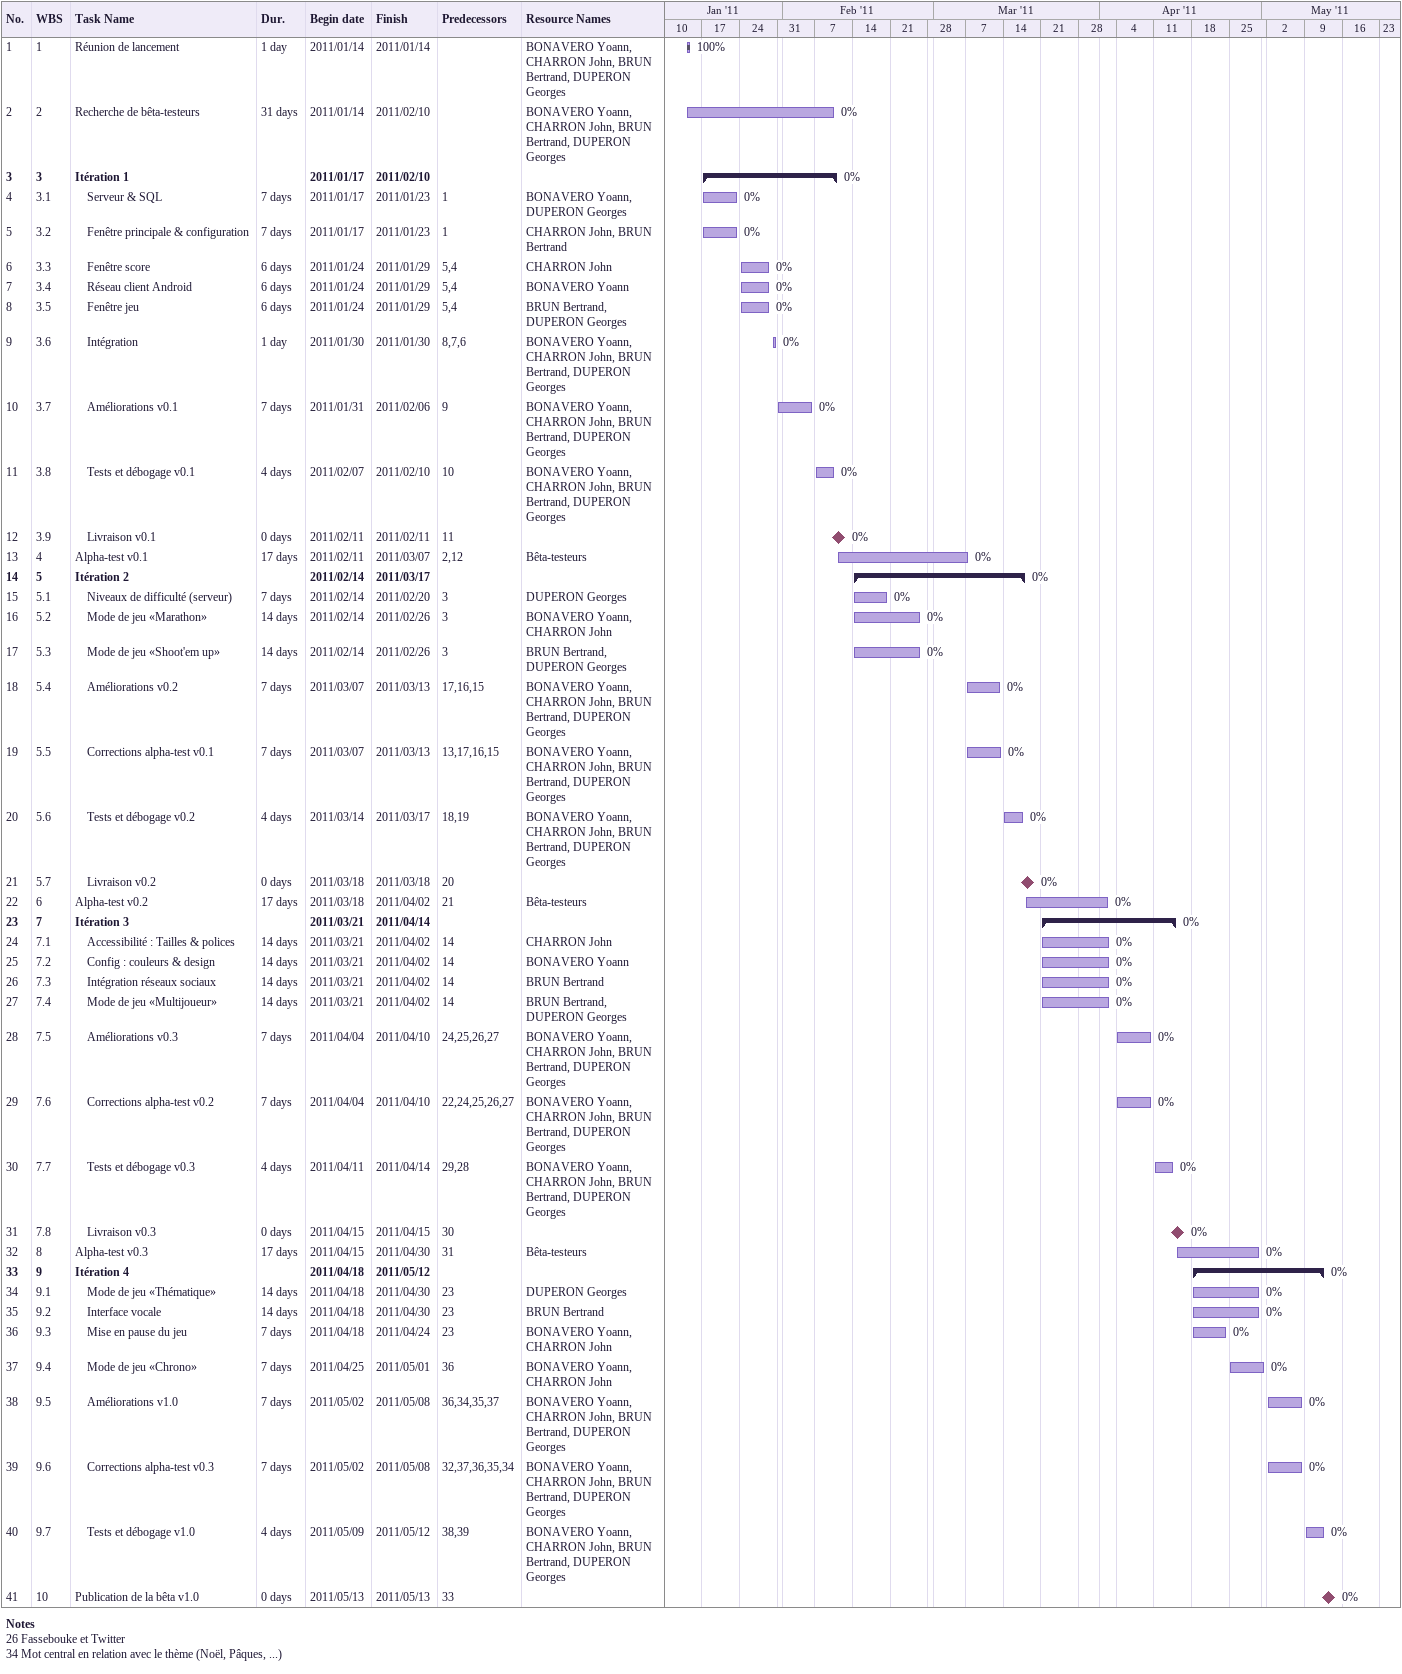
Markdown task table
| ID | WBS | Task | Duration | Start | Finish | Predecessors | Resources | % complete |
|---|---|---|---|---|---|---|---|---|
| 1 | 1 | Réunion de lancement | 1d | 2011-01-14 | 2011-01-14 |  | BONAVERO Yoann, CHARRON John, BRUN Bertrand, DUPERON Georges | 100 |
| 2 | 2 | Recherche de bêta-testeurs | 31d | 2011-01-14 | 2011-02-10 |  | BONAVERO Yoann, CHARRON John, BRUN Bertrand, DUPERON Georges | 0 |
| 3 | 3 | **Itération 1** |  | 2011-01-17 | 2011-02-10 |  |  | 0 |
| 4 | 3.1 | Serveur & SQL | 7d | 2011-01-17 | 2011-01-23 | 1 | BONAVERO Yoann, DUPERON Georges | 0 |
| 5 | 3.2 | Fenêtre principale & configuration | 7d | 2011-01-17 | 2011-01-23 | 1 | CHARRON John, BRUN Bertrand | 0 |
| 6 | 3.3 | Fenêtre score | 6d | 2011-01-24 | 2011-01-29 | 5, 4 | CHARRON John | 0 |
| 7 | 3.4 | Réseau client Android | 6d | 2011-01-24 | 2011-01-29 | 5, 4 | BONAVERO Yoann | 0 |
| 8 | 3.5 | Fenêtre jeu | 6d | 2011-01-24 | 2011-01-29 | 5, 4 | BRUN Bertrand, DUPERON Georges | 0 |
| 9 | 3.6 | Intégration | 1d | 2011-01-30 | 2011-01-30 | 8, 7, 6 | BONAVERO Yoann, CHARRON John, BRUN Bertrand, DUPERON Georges | 0 |
| 10 | 3.7 | Améliorations v0.1 | 7d | 2011-01-31 | 2011-02-06 | 9 | BONAVERO Yoann, CHARRON John, BRUN Bertrand, DUPERON Georges | 0 |
| 11 | 3.8 | Tests et débogage v0.1 | 4d | 2011-02-07 | 2011-02-10 | 10 | BONAVERO Yoann, CHARRON John, BRUN Bertrand, DUPERON Georges | 0 |
| 12 | 3.9 | Livraison v0.1 | 0d | 2011-02-11 | 2011-02-11 | 11 |  | 0 |
| 13 | 4 | Alpha-test v0.1 | 17d | 2011-02-11 | 2011-03-07 | 2, 12 | Bêta-testeurs | 0 |
| 14 | 5 | **Itération 2** |  | 2011-02-14 | 2011-03-17 |  |  | 0 |
| 15 | 5.1 | Niveaux de difficulté (serveur) | 7d | 2011-02-14 | 2011-02-20 | 3 | DUPERON Georges | 0 |
| 16 | 5.2 | Mode de jeu «Marathon» | 14d | 2011-02-14 | 2011-02-26 | 3 | BONAVERO Yoann, CHARRON John | 0 |
| 17 | 5.3 | Mode de jeu «Shoot'em up» | 14d | 2011-02-14 | 2011-02-26 | 3 | BRUN Bertrand, DUPERON Georges | 0 |
| 18 | 5.4 | Améliorations v0.2 | 7d | 2011-03-07 | 2011-03-13 | 17, 16, 15 | BONAVERO Yoann, CHARRON John, BRUN Bertrand, DUPERON Georges | 0 |
| 19 | 5.5 | Corrections alpha-test v0.1 | 7d | 2011-03-07 | 2011-03-13 | 13, 17, 16, 15 | BONAVERO Yoann, CHARRON John, BRUN Bertrand, DUPERON Georges | 0 |
| 20 | 5.6 | Tests et débogage v0.2 | 4d | 2011-03-14 | 2011-03-17 | 18, 19 | BONAVERO Yoann, CHARRON John, BRUN Bertrand, DUPERON Georges | 0 |
| 21 | 5.7 | Livraison v0.2 | 0d | 2011-03-18 | 2011-03-18 | 20 |  | 0 |
| 22 | 6 | Alpha-test v0.2 | 17d | 2011-03-18 | 2011-04-02 | 21 | Bêta-testeurs | 0 |
| 23 | 7 | **Itération 3** |  | 2011-03-21 | 2011-04-14 |  |  | 0 |
| 24 | 7.1 | Accessibilité : Tailles & polices | 14d | 2011-03-21 | 2011-04-02 | 14 | CHARRON John | 0 |
| 25 | 7.2 | Config : couleurs & design | 14d | 2011-03-21 | 2011-04-02 | 14 | BONAVERO Yoann | 0 |
| 26 | 7.3 | Intégration réseaux sociaux | 14d | 2011-03-21 | 2011-04-02 | 14 | BRUN Bertrand | 0 |
| 27 | 7.4 | Mode de jeu «Multijoueur» | 14d | 2011-03-21 | 2011-04-02 | 14 | BRUN Bertrand, DUPERON Georges | 0 |
| 28 | 7.5 | Améliorations v0.3 | 7d | 2011-04-04 | 2011-04-10 | 24, 25, 26, 27 | BONAVERO Yoann, CHARRON John, BRUN Bertrand, DUPERON Georges | 0 |
| 29 | 7.6 | Corrections alpha-test v0.2 | 7d | 2011-04-04 | 2011-04-10 | 22, 24, 25, 26, 27 | BONAVERO Yoann, CHARRON John, BRUN Bertrand, DUPERON Georges | 0 |
| 30 | 7.7 | Tests et débogage v0.3 | 4d | 2011-04-11 | 2011-04-14 | 29, 28 | BONAVERO Yoann, CHARRON John, BRUN Bertrand, DUPERON Georges | 0 |
| 31 | 7.8 | Livraison v0.3 | 0d | 2011-04-15 | 2011-04-15 | 30 |  | 0 |
| 32 | 8 | Alpha-test v0.3 | 17d | 2011-04-15 | 2011-04-30 | 31 | Bêta-testeurs | 0 |
| 33 | 9 | **Itération 4** |  | 2011-04-18 | 2011-05-12 |  |  | 0 |
| 34 | 9.1 | Mode de jeu «Thématique» | 14d | 2011-04-18 | 2011-04-30 | 23 | DUPERON Georges | 0 |
| 35 | 9.2 | Interface vocale | 14d | 2011-04-18 | 2011-04-30 | 23 | BRUN Bertrand | 0 |
| 36 | 9.3 | Mise en pause du jeu | 7d | 2011-04-18 | 2011-04-24 | 23 | BONAVERO Yoann, CHARRON John | 0 |
| 37 | 9.4 | Mode de jeu «Chrono» | 7d | 2011-04-25 | 2011-05-01 | 36 | BONAVERO Yoann, CHARRON John | 0 |
| 38 | 9.5 | Améliorations v1.0 | 7d | 2011-05-02 | 2011-05-08 | 36, 34, 35, 37 | BONAVERO Yoann, CHARRON John, BRUN Bertrand, DUPERON Georges | 0 |
| 39 | 9.6 | Corrections alpha-test v0.3 | 7d | 2011-05-02 | 2011-05-08 | 32, 37, 36, 35, 34 | BONAVERO Yoann, CHARRON John, BRUN Bertrand, DUPERON Georges | 0 |
| 40 | 9.7 | Tests et débogage v1.0 | 4d | 2011-05-09 | 2011-05-12 | 38, 39 | BONAVERO Yoann, CHARRON John, BRUN Bertrand, DUPERON Georges | 0 |
| 41 | 10 | Publication de la bêta v1.0 | 0d | 2011-05-13 | 2011-05-13 | 33 |  | 0 |

Notes
- 26: Fassebouke et Twitter
- 34: Mot central en relation avec le thème (Noël, Pâques, ...)
